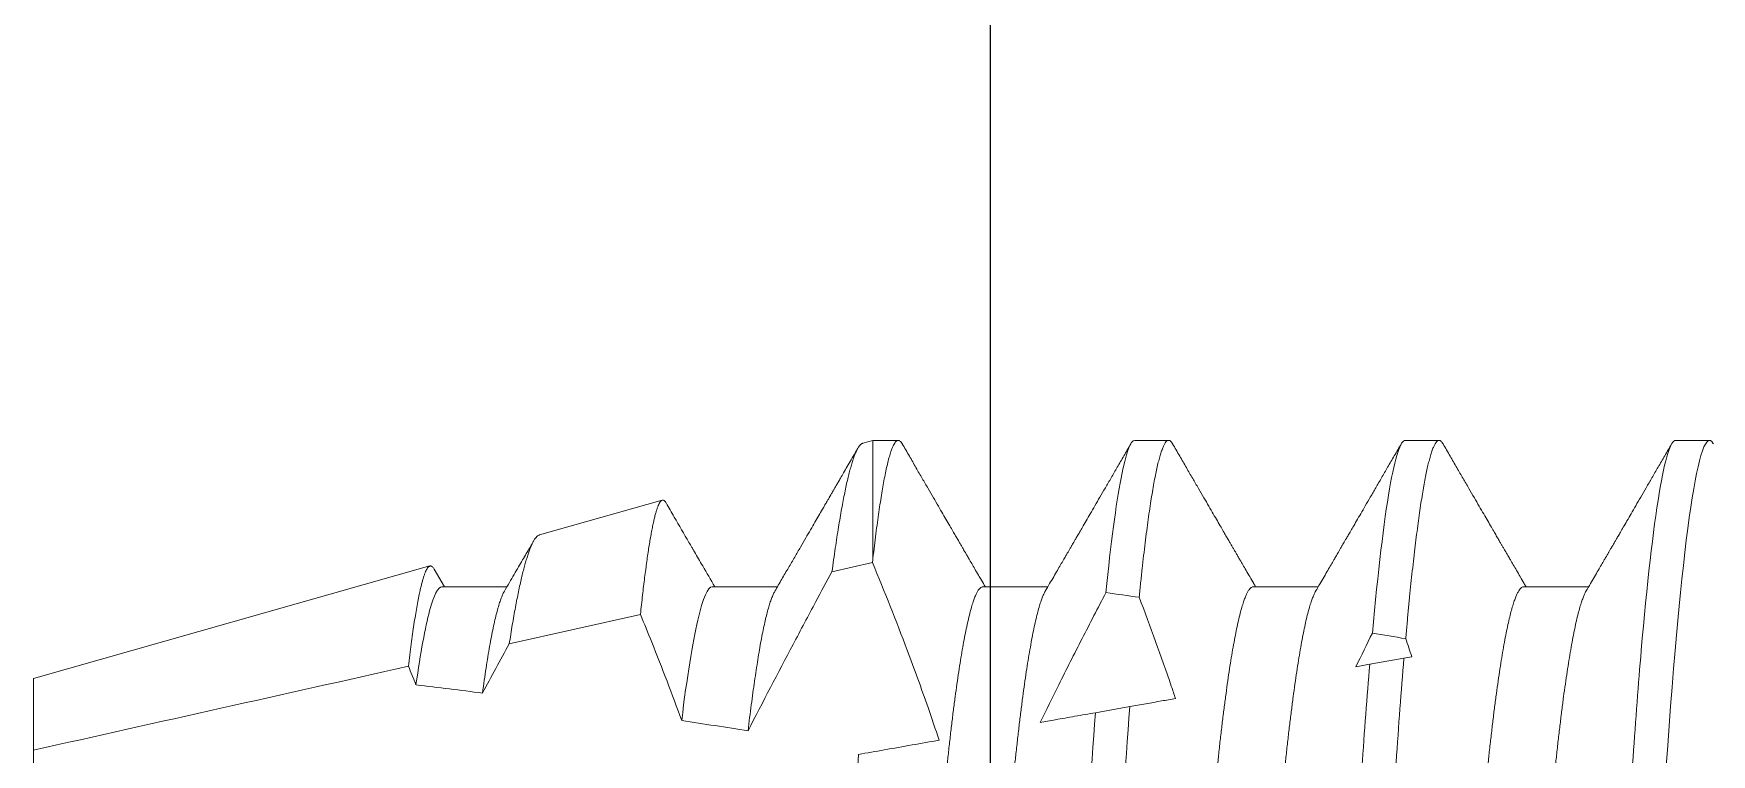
# Model space of a CAD drawing. Extents: x 55.6 to 139.8, y -18.8 to 45.3.
# Drawn here: x 73.3419 to 73.5347, y 31.3261 to 31.409 of the extents above; entities that cross this region are included whole.
import ezdxf

# ---------------------------------------------------------------- set-up
doc = ezdxf.new("R2010")
doc.units = 0
doc.header["$LTSCALE"] = 0.25
doc.header["$MEASUREMENT"] = 0
doc.linetypes.add('SLD-Solid', pattern=[0])
doc.layers.get('0').update_dxf_attribs({"linetype": 'CONTINUOUS'})
doc.layers.add('FRAME', color=1, linetype='CONTINUOUS')
doc.layers.add('MISC', color=7, linetype='CONTINUOUS')

# ---------------------------------------------------------------- blocks, each defined once
blk = doc.blocks.new('05P19-BLOCK-OG')
blk.add_lwpolyline([(-0.1435, 0.98354, 0.009247), (-0.14336, 0.98468, -0.38311), (-0.17418, 0.957), (-0.17418, 0.877), (-0.0865, 0.877), (-0.0865, 0.83788, 0.317837), (-0.08317, 0.83317, -0.707107), (-0.08317, 0.81431, 0.317837), (-0.0865, 0.8096), (-0.0865, 0.73788, 0.317837), (-0.08317, 0.73317, -0.707107), (-0.08317, 0.71431, 0.317837), (-0.0865, 0.7096), (-0.0865, 0.23899, 1)], format="xyb")
blk = doc.blocks.new('A$C70CA78BD')
at = {"color": 7, "linetype": 'SLD-Solid', "lineweight": 15}
for p, q in [((0.18422, 0.23669), (0.18033, 0.23669)), ((0.21529, 0.23669), (0.21141, 0.23669)), ((0.24637, 0.23669), (0.24249, 0.23669)), ((0.27647, 0.23669), (0.27357, 0.23669)), ((0.27764, 0.23636), (0.27647, 0.23669)), ((0.27647, 0.22315), (0.27647, 0.23669)), ((0.3148, 0.22582), (0.30068, 0.22983)), ((0.28118, 0.2216), (0.27652, 0.22264)), ((0.3269, 0.22189), (0.32572, 0.21987)), ((0.37294, 0.20934), (0.32739, 0.22226)), ((0.2017, 0.21987), (0.19421, 0.21987)), ((0.23278, 0.21987), (0.22529, 0.21987)), ((0.26385, 0.21987), (0.25637, 0.21987)), ((0.29493, 0.21987), (0.28745, 0.21987)), ((0.32601, 0.21987), (0.31853, 0.21987)), ((0.31827, 0.21332), (0.30319, 0.21669)), ((0.21544, 0.21166), (0.21938, 0.21096)), ((0.37294, 0.20109), (0.37294, 0.20934)), ((0.24696, 0.2061), (0.2509, 0.2054)), ((0.37294, 0.18389), (0.37294, 0.20109))]:
    blk.add_line(p, q, dxfattribs=at)
at = {"color": 7, "linetype": 'SLD-Solid', "lineweight": 15, "flags": 128}
blk.add_lwpolyline([(0.17987, 0.23628), (0.17993, 0.23637), (0.18006, 0.23655), (0.1802, 0.23666), (0.18033, 0.23669), (0.18048, 0.23664), (0.18064, 0.2365), (0.1808, 0.23627), (0.18097, 0.23593), (0.18113, 0.2355), (0.18131, 0.23496), (0.18148, 0.23432), (0.18164, 0.23365), (0.18181, 0.23289), (0.18197, 0.23204), (0.18214, 0.23111), (0.18231, 0.23009), (0.18248, 0.229), (0.18265, 0.22782), (0.18282, 0.22656), (0.18299, 0.22522), (0.18316, 0.2238), (0.18333, 0.22231), (0.1835, 0.22076), (0.18366, 0.21922), (0.18382, 0.21763), (0.18397, 0.21599), (0.18413, 0.21429), (0.18428, 0.21254), (0.18446, 0.21046), (0.18463, 0.20833), (0.1848, 0.20614), (0.18497, 0.2039), (0.18513, 0.20162), (0.18529, 0.19931), (0.18544, 0.19696), (0.18558, 0.19478), (0.18572, 0.19255), (0.18587, 0.19026), (0.18602, 0.18793), (0.18617, 0.18554), (0.18632, 0.18311), (0.18648, 0.18064), (0.18664, 0.17813), (0.1868, 0.17558), (0.18697, 0.173), (0.18713, 0.17039), (0.1873, 0.16776), (0.18746, 0.16526), (0.18762, 0.16274), (0.18778, 0.16021), (0.18794, 0.15768), (0.1881, 0.15514), (0.18829, 0.15221), (0.18847, 0.14928), (0.18866, 0.14636), (0.18884, 0.14346), (0.18903, 0.14058), (0.18921, 0.13772), (0.18939, 0.13491), (0.18955, 0.13236), (0.18971, 0.12984), (0.18986, 0.12736), (0.19002, 0.12493), (0.19017, 0.12254), (0.19032, 0.1202), (0.19046, 0.11791), (0.19061, 0.11568), (0.19075, 0.11349), (0.19089, 0.11134), (0.19103, 0.10921), (0.19118, 0.10711), (0.19132, 0.10516), (0.19147, 0.10325), (0.19162, 0.10137), (0.19176, 0.09954), (0.19192, 0.09774), (0.19209, 0.09572), (0.19227, 0.09377), (0.19246, 0.09189), (0.19264, 0.09009), (0.19283, 0.08837), (0.19301, 0.08673), (0.1932, 0.08517), (0.19337, 0.08383), (0.19354, 0.08256), (0.19371, 0.08138), (0.19388, 0.08027), (0.19405, 0.07925), (0.19422, 0.07831), (0.19438, 0.07746), (0.19455, 0.07669), (0.19471, 0.07601), (0.19487, 0.07542), (0.19503, 0.07491), (0.19518, 0.07448), (0.19532, 0.07416), (0.19547, 0.07391), (0.1956, 0.07373), (0.19574, 0.07363), (0.19587, 0.07359), (0.19587, 0.07359)], dxfattribs=at)
at = {"color": 7, "linetype": 'SLD-Solid', "lineweight": 15}
for major_axis, start_param, end_param in [((0.46249, 0), 2.238181, 2.24877), ((0.46249, 0), 2.325633, 2.337056), ((0.36709, 0), 2.169774, 2.195191), ((0.36709, 0), 2.274434, 2.302018)]:
    blk.add_ellipse((0.53595, 0.15514), major_axis=major_axis, ratio=0.176327, start_param=start_param, end_param=end_param, dxfattribs=at)
for points, knots in [([(0.18422, 0.23669), (0.18478, 0.23669), (0.18543, 0.23471), (0.1868, 0.22644), (0.18751, 0.22017), (0.1885, 0.20873), (0.18881, 0.20459), (0.1894, 0.19597), (0.18968, 0.19149), (0.1906, 0.17696), (0.19129, 0.16607), (0.19268, 0.14422), (0.19337, 0.13332), (0.19429, 0.11879), (0.19457, 0.11431), (0.19516, 0.10569), (0.19547, 0.10155), (0.19646, 0.09012), (0.19717, 0.08384), (0.19854, 0.07558), (0.19919, 0.07359), (0.19975, 0.07359)], [0, 0, 0, 0, 0.125, 0.125, 0.25, 0.25, 0.3125, 0.3125, 0.375, 0.375, 0.5, 0.5, 0.625, 0.625, 0.6875, 0.6875, 0.75, 0.75, 0.875, 0.875, 1, 1, 1, 1]), ([(0.19452, 0.21935), (0.19435, 0.21964), (0.19402, 0.2202), (0.19355, 0.221), (0.19313, 0.22173), (0.19276, 0.22237), (0.19245, 0.2229), (0.19219, 0.22334), (0.19199, 0.2237), (0.19181, 0.224), (0.19166, 0.22426), (0.19154, 0.22447), (0.19145, 0.22462), (0.19135, 0.22479), (0.19122, 0.22501), (0.19104, 0.22532), (0.19081, 0.22571), (0.19054, 0.22618), (0.1902, 0.22677), (0.18979, 0.22747), (0.18932, 0.22829), (0.18879, 0.2292), (0.18821, 0.23019), (0.18759, 0.23126), (0.18693, 0.23241), (0.18622, 0.23363), (0.18546, 0.23493), (0.18494, 0.23582), (0.18468, 0.23628)], [0, 0, 0, 0, 0.052065, 0.099413, 0.142043, 0.179952, 0.21314, 0.237188, 0.257957, 0.275443, 0.29181, 0.303636, 0.311347, 0.319105, 0.333528, 0.350681, 0.37466, 0.402508, 0.434226, 0.477939, 0.526613, 0.580239, 0.63882, 0.702358, 0.769588, 0.841603, 0.918406, 1, 1, 1, 1]), ([(0.21095, 0.23628), (0.21068, 0.23582), (0.21015, 0.23491), (0.20938, 0.23358), (0.20866, 0.23234), (0.20799, 0.23119), (0.20737, 0.23013), (0.20681, 0.22915), (0.20629, 0.22826), (0.20582, 0.22745), (0.20541, 0.22675), (0.20506, 0.22614), (0.20477, 0.22564), (0.20452, 0.22521), (0.20432, 0.22486), (0.20417, 0.22461), (0.20406, 0.22442), (0.20395, 0.22423), (0.20381, 0.22399), (0.20364, 0.2237), (0.20343, 0.22334), (0.20318, 0.2229), (0.20286, 0.22237), (0.20249, 0.22173), (0.20207, 0.221), (0.20171, 0.22038), (0.20148, 0.21999), (0.20141, 0.21987)], [0, 0, 0, 0, 0.085677, 0.16623, 0.241662, 0.311974, 0.37717, 0.436223, 0.490345, 0.539537, 0.583792, 0.619297, 0.650051, 0.676053, 0.697305, 0.713818, 0.721702, 0.732974, 0.747631, 0.765675, 0.787105, 0.811919, 0.846164, 0.885281, 0.929268, 0.978124, 1, 1, 1, 1]), ([(0.21095, 0.23628), (0.21097, 0.23631), (0.21103, 0.23643), (0.21114, 0.23656), (0.21128, 0.23667), (0.21141, 0.2367), (0.21156, 0.23666), (0.21171, 0.23653), (0.21186, 0.23631), (0.21202, 0.23599), (0.21219, 0.23558), (0.21235, 0.23508), (0.21252, 0.23449), (0.21268, 0.23384), (0.21284, 0.23313), (0.213, 0.23233), (0.21316, 0.23146), (0.21332, 0.2305), (0.21349, 0.22947), (0.21365, 0.22836), (0.21382, 0.22717), (0.21398, 0.22591), (0.21415, 0.22457), (0.21431, 0.22317), (0.21448, 0.22172), (0.21463, 0.22024), (0.21479, 0.21874), (0.21494, 0.21718), (0.21509, 0.21557), (0.21519, 0.21446), (0.21524, 0.2139)], [0, 0, 0, 0, 0.013702, 0.047836, 0.08173, 0.115373, 0.153149, 0.19124, 0.229628, 0.268295, 0.307222, 0.346389, 0.385776, 0.422056, 0.458485, 0.495047, 0.531722, 0.568494, 0.605343, 0.642252, 0.6792, 0.716169, 0.75314, 0.790094, 0.827012, 0.86177, 0.896463, 0.931076, 0.965593, 1, 1, 1, 1]), ([(0.21529, 0.23669), (0.21583, 0.23669), (0.21645, 0.23488), (0.21775, 0.22734), (0.21843, 0.2216), (0.21907, 0.21454)], [0, 0, 0, 0, 0.5, 0.5, 1, 1, 1, 1]), ([(0.2256, 0.21935), (0.22542, 0.21964), (0.2251, 0.2202), (0.22463, 0.221), (0.22421, 0.22173), (0.22384, 0.22237), (0.22353, 0.2229), (0.22327, 0.22334), (0.22307, 0.2237), (0.22289, 0.224), (0.22274, 0.22426), (0.22262, 0.22447), (0.22253, 0.22462), (0.22243, 0.22479), (0.2223, 0.22501), (0.22212, 0.22532), (0.22189, 0.22571), (0.22162, 0.22618), (0.22128, 0.22677), (0.22087, 0.22747), (0.22039, 0.22829), (0.21987, 0.2292), (0.21929, 0.23019), (0.21867, 0.23126), (0.218, 0.23241), (0.2173, 0.23363), (0.21654, 0.23493), (0.21602, 0.23582), (0.21575, 0.23628)], [0, 0, 0, 0, 0.052065, 0.099413, 0.142042, 0.179952, 0.21314, 0.237189, 0.257957, 0.275443, 0.291809, 0.303637, 0.311347, 0.319105, 0.333528, 0.350681, 0.37466, 0.402508, 0.434227, 0.477939, 0.526613, 0.580239, 0.63882, 0.702358, 0.769588, 0.841603, 0.918406, 1, 1, 1, 1]), ([(0.24203, 0.23628), (0.24175, 0.23582), (0.24123, 0.23491), (0.24046, 0.23358), (0.23974, 0.23234), (0.23907, 0.23119), (0.23845, 0.23013), (0.23788, 0.22915), (0.23737, 0.22826), (0.2369, 0.22745), (0.23649, 0.22675), (0.23614, 0.22614), (0.23584, 0.22564), (0.2356, 0.22521), (0.23539, 0.22486), (0.23525, 0.22461), (0.23514, 0.22442), (0.23503, 0.22423), (0.23489, 0.22399), (0.23472, 0.2237), (0.23451, 0.22334), (0.23426, 0.2229), (0.23394, 0.22237), (0.23357, 0.22173), (0.23315, 0.221), (0.23278, 0.22038), (0.23256, 0.21999), (0.23249, 0.21987)], [0, 0, 0, 0, 0.085677, 0.16623, 0.241661, 0.311974, 0.377169, 0.436223, 0.490345, 0.539537, 0.583792, 0.619297, 0.650051, 0.676053, 0.697305, 0.713818, 0.721702, 0.732974, 0.747632, 0.765676, 0.787105, 0.81192, 0.846164, 0.885281, 0.929268, 0.978124, 1, 1, 1, 1]), ([(0.24203, 0.23628), (0.24204, 0.23631), (0.24211, 0.23643), (0.24222, 0.23656), (0.24236, 0.23667), (0.24249, 0.2367), (0.24264, 0.23666), (0.2428, 0.23652), (0.24296, 0.23628), (0.24312, 0.23594), (0.24329, 0.23551), (0.24346, 0.23498), (0.24363, 0.23436), (0.2438, 0.23367), (0.24396, 0.23289), (0.24414, 0.23201), (0.24431, 0.23105), (0.24448, 0.22999), (0.24466, 0.22885), (0.24483, 0.22762), (0.24501, 0.22631), (0.24518, 0.22492), (0.24536, 0.22346), (0.24553, 0.22193), (0.2457, 0.22034), (0.24582, 0.21922), (0.24587, 0.21866)], [0, 0, 0, 0, 0.0152577, 0.0532649, 0.0910061, 0.1284678, 0.1719362, 0.2157777, 0.259971, 0.3044938, 0.3493228, 0.3944334, 0.4372014, 0.4801749, 0.523331, 0.5666462, 0.6100966, 0.6536576, 0.6973044, 0.7410119, 0.7847546, 0.8285071, 0.8714632, 0.9143801, 0.9572336, 1, 1, 1, 1]), ([(0.24637, 0.23669), (0.24685, 0.23669), (0.24739, 0.23529), (0.24853, 0.22938), (0.24913, 0.22488), (0.2497, 0.21919)], [0, 0, 0, 0, 0.5, 0.5, 1, 1, 1, 1]), ([(0.25667, 0.21935), (0.2565, 0.21964), (0.25618, 0.2202), (0.25571, 0.221), (0.25529, 0.22173), (0.25492, 0.22237), (0.2546, 0.2229), (0.25435, 0.22334), (0.25414, 0.2237), (0.25396, 0.224), (0.25381, 0.22426), (0.2537, 0.22447), (0.25361, 0.22462), (0.25351, 0.22479), (0.25338, 0.22501), (0.2532, 0.22532), (0.25297, 0.22571), (0.2527, 0.22618), (0.25236, 0.22677), (0.25195, 0.22747), (0.25147, 0.22829), (0.25094, 0.2292), (0.25037, 0.23019), (0.24975, 0.23126), (0.24908, 0.23241), (0.24837, 0.23363), (0.24762, 0.23493), (0.2471, 0.23582), (0.24683, 0.23628)], [0, 0, 0, 0, 0.052064, 0.099413, 0.142042, 0.179952, 0.21314, 0.237188, 0.257957, 0.275443, 0.291809, 0.303636, 0.311347, 0.319105, 0.333528, 0.350681, 0.37466, 0.402508, 0.434226, 0.477939, 0.526613, 0.580239, 0.63882, 0.702358, 0.769587, 0.841603, 0.918406, 1, 1, 1, 1]), ([(0.2731, 0.23628), (0.27283, 0.23582), (0.2723, 0.23491), (0.27154, 0.23358), (0.27082, 0.23234), (0.27015, 0.23119), (0.26953, 0.23013), (0.26896, 0.22915), (0.26845, 0.22826), (0.26798, 0.22745), (0.26757, 0.22675), (0.26722, 0.22614), (0.26692, 0.22564), (0.26667, 0.22521), (0.26647, 0.22486), (0.26633, 0.22461), (0.26621, 0.22442), (0.26611, 0.22423), (0.26597, 0.22399), (0.26579, 0.2237), (0.26559, 0.22334), (0.26533, 0.2229), (0.26502, 0.22237), (0.26465, 0.22173), (0.26423, 0.221), (0.26386, 0.22038), (0.26364, 0.21999), (0.26357, 0.21987)], [0, 0, 0, 0, 0.085677, 0.166231, 0.241662, 0.311974, 0.37717, 0.436223, 0.490345, 0.539537, 0.583792, 0.619297, 0.650051, 0.676054, 0.697305, 0.713818, 0.721702, 0.732974, 0.747632, 0.765675, 0.787105, 0.811919, 0.846164, 0.885281, 0.929268, 0.978124, 1, 1, 1, 1]), ([(0.2731, 0.23628), (0.27312, 0.23631), (0.27319, 0.23643), (0.2733, 0.23656), (0.27343, 0.23667), (0.27357, 0.2367), (0.2737, 0.23667), (0.27383, 0.23656), (0.27397, 0.23638), (0.27411, 0.23613), (0.27426, 0.23581), (0.27441, 0.23538), (0.27458, 0.23484), (0.27476, 0.23417), (0.27494, 0.23339), (0.27511, 0.23253), (0.27529, 0.23161), (0.27545, 0.23065), (0.27562, 0.2296), (0.27579, 0.22847), (0.27596, 0.22726), (0.27613, 0.22596), (0.2763, 0.2246), (0.27641, 0.22363), (0.27647, 0.22315)], [0, 0, 0, 0, 0.0173382, 0.060528, 0.1034155, 0.1459854, 0.1886594, 0.2316526, 0.2749495, 0.3185341, 0.3623896, 0.4064984, 0.4587835, 0.5113643, 0.5642086, 0.6172835, 0.6648395, 0.7125275, 0.7603223, 0.8081986, 0.8561304, 0.904092, 0.9520571, 1, 1, 1, 1]), ([(0.27764, 0.23635), (0.27767, 0.23634), (0.27775, 0.23632), (0.27789, 0.23621), (0.27805, 0.23603), (0.27821, 0.23577), (0.27837, 0.23546), (0.27854, 0.23508), (0.2787, 0.23464), (0.27886, 0.23414), (0.27903, 0.23358), (0.2792, 0.23296), (0.27937, 0.23227), (0.27954, 0.23151), (0.27971, 0.23068), (0.27989, 0.22979), (0.28007, 0.22883), (0.28025, 0.22781), (0.28043, 0.22672), (0.28061, 0.22555), (0.2808, 0.2243), (0.28099, 0.22299), (0.28111, 0.22206), (0.28118, 0.2216)], [0, 0, 0, 0, 0.028841, 0.077278, 0.12608, 0.174893, 0.223695, 0.270627, 0.317568, 0.3645, 0.411767, 0.459043, 0.50631, 0.554634, 0.602968, 0.651292, 0.699981, 0.74868, 0.797369, 0.847912, 0.8985, 0.949227, 1, 1, 1, 1]), ([(0.28775, 0.21935), (0.28748, 0.21981), (0.28696, 0.22072), (0.28619, 0.22203), (0.28548, 0.22325), (0.28482, 0.22439), (0.28421, 0.22544), (0.28365, 0.22639), (0.28315, 0.22726), (0.2827, 0.22804), (0.28231, 0.2287), (0.282, 0.22925), (0.28175, 0.22966), (0.28159, 0.22995), (0.28148, 0.23013), (0.28142, 0.23024), (0.28137, 0.23032), (0.28132, 0.2304), (0.28126, 0.23052), (0.28116, 0.23068), (0.28103, 0.23091), (0.28087, 0.23119), (0.28067, 0.23152), (0.28044, 0.23192), (0.28016, 0.23241), (0.27982, 0.233), (0.27941, 0.2337), (0.27895, 0.23449), (0.27854, 0.23519), (0.27829, 0.23564), (0.2782, 0.23579)], [0, 0, 0, 0, 0.0850078, 0.1647703, 0.2392819, 0.30854, 0.3725392, 0.4302757, 0.4829346, 0.5305157, 0.5730083, 0.6039343, 0.6293051, 0.6491207, 0.6565358, 0.6627159, 0.6676609, 0.6716543, 0.678409, 0.688412, 0.7019228, 0.7189417, 0.7394691, 0.7635058, 0.7910522, 0.8287401, 0.871484, 0.9192838, 0.9721411, 1, 1, 1, 1]), ([(0.30025, 0.2295), (0.29993, 0.22896), (0.29905, 0.22745), (0.29806, 0.22574), (0.29735, 0.22451), (0.29717, 0.22422), (0.29708, 0.22405), (0.2967, 0.22341), (0.29589, 0.222), (0.29511, 0.22067), (0.29465, 0.21987)], [0, 0, 0, 0, 0.168133, 0.47088, 0.531752, 0.550783, 0.563109, 0.58389, 0.751518, 1, 1, 1, 1]), ([(0.30319, 0.21669), (0.30315, 0.21706), (0.30307, 0.21782), (0.30295, 0.2189), (0.30283, 0.21994), (0.30271, 0.22093), (0.30258, 0.22188), (0.30246, 0.22278), (0.30234, 0.22363), (0.30222, 0.22443), (0.3021, 0.22517), (0.30197, 0.22587), (0.30185, 0.22652), (0.30173, 0.22712), (0.30161, 0.22766), (0.30149, 0.22814), (0.30137, 0.22856), (0.30125, 0.22892), (0.30114, 0.22922), (0.30102, 0.22946), (0.30091, 0.22964), (0.30081, 0.22976), (0.3007, 0.22983), (0.30059, 0.22984), (0.30048, 0.2298), (0.30037, 0.22969), (0.30029, 0.22959), (0.30025, 0.22951), (0.30025, 0.2295)], [0, 0, 0, 0, 0.038957, 0.077914, 0.116988, 0.156061, 0.195524, 0.234994, 0.274457, 0.314194, 0.353938, 0.393675, 0.434277, 0.474887, 0.515488, 0.556389, 0.597298, 0.638198, 0.677654, 0.717116, 0.756572, 0.796301, 0.836038, 0.875768, 0.916346, 0.956932, 0.997511, 1, 1, 1, 1]), ([(0.3148, 0.22582), (0.31482, 0.22581), (0.3149, 0.2258), (0.31502, 0.22571), (0.31518, 0.22555), (0.31535, 0.22534), (0.31551, 0.22506), (0.31568, 0.22472), (0.31585, 0.22432), (0.31602, 0.22387), (0.31618, 0.22337), (0.31635, 0.22283), (0.31652, 0.22224), (0.31669, 0.22159), (0.31686, 0.22089), (0.31703, 0.22013), (0.3172, 0.21931), (0.31738, 0.21844), (0.31756, 0.21751), (0.31774, 0.21653), (0.31792, 0.21549), (0.31809, 0.21443), (0.31821, 0.21368), (0.31827, 0.21332)], [0, 0, 0, 0, 0.021831, 0.070568, 0.1204, 0.170243, 0.220074, 0.270293, 0.320523, 0.370742, 0.418374, 0.466016, 0.513648, 0.561617, 0.609596, 0.657565, 0.706597, 0.755638, 0.80467, 0.854069, 0.903478, 0.952877, 1, 1, 1, 1]), ([(0.31883, 0.21935), (0.31864, 0.21968), (0.31826, 0.22032), (0.31772, 0.22125), (0.31722, 0.22212), (0.31675, 0.22293), (0.31632, 0.22366), (0.31593, 0.22433), (0.31564, 0.22482), (0.31549, 0.22509), (0.31545, 0.22516)], [0, 0, 0, 0, 0.171258, 0.331578, 0.480956, 0.619384, 0.746858, 0.861391, 0.965349, 1, 1, 1, 1]), ([(0.27652, 0.22264), (0.27514, 0.21931), (0.2738, 0.21596), (0.27253, 0.21258), (0.27171, 0.2104), (0.27091, 0.20821), (0.27014, 0.20601), (0.26971, 0.20476), (0.26928, 0.2035), (0.26887, 0.20224)], [0.0000004884, 0.0000004884, 0.0000004884, 0.0000004884, 0.0002773582, 0.0002773582, 0.0002773582, 0.0004561045, 0.0004561045, 0.0004561045, 0.0005581184, 0.0005581184, 0.0005581184, 0.0005581184]), ([(0.32986, 0.21073), (0.32981, 0.21117), (0.3297, 0.21205), (0.32954, 0.21329), (0.32938, 0.21445), (0.32922, 0.21555), (0.32906, 0.21657), (0.3289, 0.21752), (0.32874, 0.21839), (0.32859, 0.2191), (0.32846, 0.21969), (0.32834, 0.22018), (0.32822, 0.22061), (0.32811, 0.221), (0.32799, 0.22133), (0.32788, 0.22162), (0.32776, 0.22186), (0.32765, 0.22204), (0.32754, 0.22217), (0.32743, 0.22225), (0.32732, 0.22227), (0.32721, 0.22224), (0.3271, 0.22216), (0.32699, 0.22205), (0.32693, 0.22194), (0.3269, 0.22189)], [0, 0, 0, 0, 0.050889, 0.101778, 0.15293, 0.204082, 0.256054, 0.308025, 0.360277, 0.412529, 0.451783, 0.491045, 0.530299, 0.569826, 0.60936, 0.648887, 0.689275, 0.72967, 0.770057, 0.810741, 0.851433, 0.892117, 0.931442, 0.970775, 1, 1, 1, 1]), ([(0.17062, 0.21987), (0.17067, 0.21986), (0.17077, 0.21985), (0.17093, 0.21973), (0.17109, 0.21954), (0.17125, 0.21928), (0.17142, 0.21893), (0.17159, 0.21851), (0.17177, 0.21798), (0.17196, 0.21735), (0.17216, 0.2166), (0.17236, 0.21576), (0.17256, 0.21481), (0.17277, 0.21378), (0.17297, 0.21264), (0.17317, 0.21142), (0.17338, 0.21011), (0.17358, 0.20871), (0.17379, 0.20724), (0.17399, 0.20571), (0.17418, 0.20411), (0.17438, 0.20244), (0.17457, 0.20076), (0.17475, 0.19906), (0.17492, 0.19737), (0.17509, 0.19563), (0.17526, 0.19385), (0.17542, 0.19205), (0.17558, 0.19021), (0.17574, 0.18828), (0.1759, 0.18625), (0.17607, 0.18411), (0.17625, 0.18191), (0.17643, 0.17965), (0.17661, 0.17734), (0.1768, 0.17498), (0.17699, 0.17258), (0.17719, 0.17014), (0.17739, 0.16766), (0.17759, 0.16517), (0.17779, 0.16267), (0.17799, 0.16017), (0.17819, 0.15766), (0.17838, 0.1552), (0.17857, 0.15281), (0.17876, 0.15049), (0.17895, 0.14817), (0.17913, 0.14587), (0.17931, 0.14358), (0.17949, 0.14132), (0.17968, 0.13901), (0.17987, 0.13665), (0.18006, 0.13427), (0.18025, 0.13193), (0.18043, 0.12964), (0.18061, 0.12741), (0.18078, 0.12523), (0.18095, 0.12311), (0.18112, 0.12104), (0.18129, 0.11901), (0.18147, 0.11702), (0.18165, 0.11508), (0.18183, 0.11319), (0.18202, 0.11135), (0.1822, 0.10961), (0.18238, 0.10797), (0.18256, 0.10642), (0.18275, 0.10493), (0.18293, 0.1035), (0.18311, 0.10213), (0.1833, 0.10083), (0.18349, 0.09955), (0.18369, 0.09832), (0.1839, 0.09714), (0.1841, 0.09604), (0.1843, 0.09505), (0.1845, 0.09415), (0.1847, 0.09334), (0.1849, 0.09264), (0.18509, 0.09203), (0.18528, 0.09152), (0.18544, 0.09116), (0.18554, 0.091), (0.18557, 0.09095)], [0, 0, 0, 0, 0.01119, 0.022477, 0.033854, 0.045316, 0.056858, 0.068472, 0.080152, 0.093068, 0.106047, 0.119078, 0.132153, 0.14526, 0.15839, 0.171532, 0.184675, 0.19781, 0.210926, 0.223779, 0.236594, 0.249361, 0.262072, 0.273779, 0.285423, 0.296997, 0.308495, 0.319911, 0.331238, 0.342471, 0.354757, 0.367142, 0.379638, 0.392238, 0.404934, 0.417718, 0.43058, 0.443512, 0.456504, 0.469547, 0.482396, 0.495274, 0.508173, 0.521081, 0.533029, 0.54497, 0.556895, 0.568796, 0.580667, 0.592499, 0.604285, 0.617188, 0.630017, 0.642763, 0.655419, 0.667975, 0.680423, 0.692757, 0.705056, 0.717467, 0.729989, 0.742386, 0.754874, 0.767445, 0.78009, 0.791853, 0.803666, 0.81552, 0.827409, 0.839325, 0.85126, 0.863205, 0.87635, 0.889487, 0.902609, 0.915703, 0.92876, 0.94177, 0.954722, 0.967608, 0.980419, 0.993145, 1, 1, 1, 1]), ([(0.2017, 0.21987), (0.20175, 0.21986), (0.20185, 0.21985), (0.20201, 0.21973), (0.20217, 0.21954), (0.20233, 0.21928), (0.2025, 0.21893), (0.20267, 0.21851), (0.20285, 0.21798), (0.20304, 0.21735), (0.20324, 0.2166), (0.20344, 0.21576), (0.20364, 0.21481), (0.20384, 0.21378), (0.20405, 0.21264), (0.20425, 0.21142), (0.20446, 0.21011), (0.20466, 0.20871), (0.20487, 0.20724), (0.20507, 0.20571), (0.20526, 0.20411), (0.20546, 0.20244), (0.20565, 0.20076), (0.20583, 0.19906), (0.206, 0.19737), (0.20617, 0.19563), (0.20633, 0.19385), (0.2065, 0.19205), (0.20666, 0.19021), (0.20682, 0.18828), (0.20698, 0.18625), (0.20715, 0.18411), (0.20732, 0.18191), (0.20751, 0.17965), (0.20769, 0.17734), (0.20788, 0.17498), (0.20807, 0.17258), (0.20827, 0.17014), (0.20846, 0.16766), (0.20866, 0.16517), (0.20886, 0.16267), (0.20906, 0.16017), (0.20927, 0.15766), (0.20946, 0.1552), (0.20965, 0.15281), (0.20984, 0.15049), (0.21002, 0.14817), (0.21021, 0.14587), (0.21039, 0.14358), (0.21057, 0.14132), (0.21076, 0.13901), (0.21095, 0.13665), (0.21114, 0.13427), (0.21132, 0.13193), (0.21151, 0.12964), (0.21169, 0.12741), (0.21186, 0.12523), (0.21203, 0.12311), (0.2122, 0.12104), (0.21237, 0.11901), (0.21255, 0.11702), (0.21272, 0.11508), (0.21291, 0.11319), (0.21309, 0.11135), (0.21328, 0.10961), (0.21346, 0.10797), (0.21364, 0.10642), (0.21382, 0.10493), (0.21401, 0.1035), (0.21419, 0.10213), (0.21438, 0.10083), (0.21457, 0.09955), (0.21477, 0.09832), (0.21497, 0.09714), (0.21518, 0.09604), (0.21538, 0.09505), (0.21558, 0.09415), (0.21578, 0.09334), (0.21598, 0.09264), (0.21617, 0.09203), (0.21636, 0.09152), (0.21652, 0.09116), (0.21661, 0.091), (0.21665, 0.09095)], [0, 0, 0, 0, 0.01119, 0.022477, 0.033854, 0.045316, 0.056858, 0.068472, 0.080152, 0.093068, 0.106047, 0.119078, 0.132153, 0.14526, 0.15839, 0.171532, 0.184675, 0.19781, 0.210926, 0.223779, 0.236594, 0.249361, 0.262072, 0.273779, 0.285423, 0.296997, 0.308495, 0.319911, 0.331238, 0.342471, 0.354757, 0.367142, 0.379638, 0.392238, 0.404934, 0.417718, 0.43058, 0.443512, 0.456504, 0.469547, 0.482396, 0.495274, 0.508173, 0.521081, 0.533029, 0.54497, 0.556895, 0.568796, 0.580667, 0.592499, 0.604285, 0.617188, 0.630017, 0.642763, 0.655419, 0.667975, 0.680423, 0.692757, 0.705056, 0.717467, 0.729989, 0.742386, 0.754874, 0.767445, 0.78009, 0.791853, 0.803666, 0.81552, 0.827409, 0.839325, 0.85126, 0.863205, 0.87635, 0.889487, 0.902609, 0.915703, 0.92876, 0.94177, 0.954722, 0.967608, 0.980419, 0.993145, 1, 1, 1, 1]), ([(0.23278, 0.21987), (0.23283, 0.21986), (0.23293, 0.21985), (0.23308, 0.21973), (0.23325, 0.21954), (0.23341, 0.21928), (0.23358, 0.21893), (0.23375, 0.21851), (0.23393, 0.21798), (0.23412, 0.21735), (0.23432, 0.2166), (0.23452, 0.21576), (0.23472, 0.21481), (0.23492, 0.21378), (0.23513, 0.21264), (0.23533, 0.21142), (0.23554, 0.21011), (0.23574, 0.20871), (0.23594, 0.20724), (0.23614, 0.20571), (0.23634, 0.20411), (0.23654, 0.20244), (0.23672, 0.20076), (0.2369, 0.19906), (0.23708, 0.19737), (0.23725, 0.19563), (0.23741, 0.19385), (0.23757, 0.19205), (0.23773, 0.19021), (0.23789, 0.18828), (0.23805, 0.18625), (0.23823, 0.18411), (0.2384, 0.18191), (0.23858, 0.17965), (0.23877, 0.17734), (0.23896, 0.17498), (0.23915, 0.17258), (0.23934, 0.17014), (0.23954, 0.16766), (0.23974, 0.16517), (0.23994, 0.16267), (0.24014, 0.16017), (0.24034, 0.15766), (0.24054, 0.1552), (0.24073, 0.15281), (0.24092, 0.15049), (0.2411, 0.14817), (0.24129, 0.14587), (0.24147, 0.14358), (0.24165, 0.14132), (0.24184, 0.13901), (0.24202, 0.13665), (0.24221, 0.13427), (0.2424, 0.13193), (0.24259, 0.12964), (0.24276, 0.12741), (0.24294, 0.12523), (0.24311, 0.12311), (0.24327, 0.12104), (0.24345, 0.11901), (0.24362, 0.11702), (0.2438, 0.11508), (0.24399, 0.11319), (0.24417, 0.11135), (0.24436, 0.10961), (0.24454, 0.10797), (0.24472, 0.10642), (0.2449, 0.10493), (0.24509, 0.1035), (0.24527, 0.10213), (0.24546, 0.10083), (0.24565, 0.09955), (0.24585, 0.09832), (0.24605, 0.09714), (0.24626, 0.09604), (0.24646, 0.09505), (0.24666, 0.09415), (0.24686, 0.09334), (0.24706, 0.09264), (0.24725, 0.09203), (0.24744, 0.09152), (0.2476, 0.09116), (0.24769, 0.091), (0.24772, 0.09095)], [0, 0, 0, 0, 0.01119, 0.022477, 0.033854, 0.045316, 0.056858, 0.068472, 0.080152, 0.093068, 0.106047, 0.119078, 0.132153, 0.14526, 0.15839, 0.171532, 0.184675, 0.19781, 0.210926, 0.223779, 0.236594, 0.249361, 0.262072, 0.273779, 0.285423, 0.296997, 0.308495, 0.319911, 0.331238, 0.342471, 0.354757, 0.367142, 0.379638, 0.392238, 0.404934, 0.417718, 0.43058, 0.443512, 0.456504, 0.469547, 0.482396, 0.495274, 0.508173, 0.521081, 0.533029, 0.54497, 0.556895, 0.568796, 0.580667, 0.592499, 0.604285, 0.617188, 0.630017, 0.642763, 0.655419, 0.667975, 0.680423, 0.692757, 0.705056, 0.717467, 0.729989, 0.742386, 0.754874, 0.767445, 0.78009, 0.791853, 0.803666, 0.81552, 0.827409, 0.839325, 0.85126, 0.863205, 0.87635, 0.889487, 0.902609, 0.915703, 0.92876, 0.94177, 0.954722, 0.967608, 0.980419, 0.993145, 1, 1, 1, 1]), ([(0.26385, 0.21987), (0.2639, 0.21986), (0.26401, 0.21985), (0.26416, 0.21973), (0.26432, 0.21954), (0.26449, 0.21928), (0.26466, 0.21893), (0.26483, 0.21851), (0.26501, 0.21798), (0.2652, 0.21735), (0.26539, 0.2166), (0.26559, 0.21576), (0.2658, 0.21481), (0.266, 0.21378), (0.2662, 0.21264), (0.26641, 0.21142), (0.26661, 0.21011), (0.26682, 0.20871), (0.26702, 0.20724), (0.26722, 0.20571), (0.26742, 0.20411), (0.26761, 0.20244), (0.2678, 0.20076), (0.26798, 0.19906), (0.26815, 0.19737), (0.26832, 0.19563), (0.26849, 0.19385), (0.26865, 0.19205), (0.26881, 0.19021), (0.26897, 0.18828), (0.26913, 0.18625), (0.2693, 0.18411), (0.26948, 0.18191), (0.26966, 0.17965), (0.26985, 0.17734), (0.27004, 0.17498), (0.27023, 0.17258), (0.27042, 0.17014), (0.27062, 0.16766), (0.27082, 0.16517), (0.27102, 0.16267), (0.27122, 0.16017), (0.27142, 0.15766), (0.27162, 0.1552), (0.27181, 0.15281), (0.272, 0.15049), (0.27218, 0.14817), (0.27237, 0.14587), (0.27255, 0.14358), (0.27273, 0.14132), (0.27291, 0.13901), (0.2731, 0.13665), (0.27329, 0.13427), (0.27348, 0.13193), (0.27366, 0.12964), (0.27384, 0.12741), (0.27402, 0.12523), (0.27419, 0.12311), (0.27435, 0.12104), (0.27453, 0.11901), (0.2747, 0.11702), (0.27488, 0.11508), (0.27506, 0.11319), (0.27525, 0.11135), (0.27543, 0.10961), (0.27562, 0.10797), (0.2758, 0.10642), (0.27598, 0.10493), (0.27616, 0.1035), (0.27635, 0.10213), (0.27653, 0.10083), (0.27673, 0.09955), (0.27693, 0.09832), (0.27713, 0.09714), (0.27733, 0.09604), (0.27754, 0.09505), (0.27774, 0.09415), (0.27794, 0.09334), (0.27813, 0.09264), (0.27833, 0.09203), (0.27852, 0.09152), (0.27868, 0.09116), (0.27877, 0.091), (0.2788, 0.09095)], [0, 0, 0, 0, 0.01119, 0.022477, 0.033854, 0.045316, 0.056858, 0.068472, 0.080152, 0.093068, 0.106047, 0.119078, 0.132153, 0.14526, 0.15839, 0.171532, 0.184675, 0.19781, 0.210926, 0.223779, 0.236594, 0.249361, 0.262072, 0.273779, 0.285423, 0.296997, 0.308495, 0.319911, 0.331238, 0.342471, 0.354757, 0.367142, 0.379638, 0.392238, 0.404934, 0.417718, 0.43058, 0.443512, 0.456504, 0.469547, 0.482396, 0.495274, 0.508173, 0.521081, 0.533029, 0.54497, 0.556895, 0.568796, 0.580667, 0.592499, 0.604285, 0.617188, 0.630017, 0.642763, 0.655419, 0.667975, 0.680423, 0.692757, 0.705056, 0.717467, 0.729989, 0.742386, 0.754874, 0.767445, 0.78009, 0.791853, 0.803666, 0.81552, 0.827409, 0.839325, 0.85126, 0.863205, 0.87635, 0.889487, 0.902609, 0.915703, 0.92876, 0.94177, 0.954722, 0.967608, 0.980419, 0.993145, 1, 1, 1, 1]), ([(0.29082, 0.20332), (0.28912, 0.20664), (0.28739, 0.20995), (0.28565, 0.21324), (0.28477, 0.21489), (0.2839, 0.21654), (0.28302, 0.21818), (0.2824, 0.21932), (0.28179, 0.22046), (0.28118, 0.2216)], [0, 0, 0, 0, 0.0002867259, 0.0002867259, 0.0002867259, 0.0004301075, 0.0004301075, 0.0004301075, 0.0005295193, 0.0005295193, 0.0005295193, 0.0005295193]), ([(0.29493, 0.21987), (0.29543, 0.21987), (0.296, 0.21863), (0.29721, 0.21342), (0.29785, 0.20946), (0.29845, 0.2045)], [0, 0, 0, 0, 0.5, 0.5, 1, 1, 1, 1]), ([(0.32601, 0.21987), (0.32644, 0.21987), (0.32692, 0.21897), (0.32793, 0.2152), (0.32846, 0.21231), (0.32899, 0.2086)], [0, 0, 0, 0, 0.5, 0.5, 1, 1, 1, 1]), ([(0.19452, 0.21934), (0.19453, 0.21932), (0.1946, 0.2192), (0.19473, 0.21893), (0.1949, 0.21851), (0.19508, 0.21798), (0.19527, 0.21735), (0.19547, 0.2166), (0.19567, 0.21576), (0.19587, 0.21481), (0.19607, 0.21378), (0.19628, 0.21264), (0.19648, 0.21142), (0.19669, 0.21011), (0.19689, 0.20871), (0.1971, 0.20724), (0.1973, 0.20571), (0.19749, 0.20411), (0.19769, 0.20244), (0.19788, 0.20076), (0.19806, 0.19906), (0.19823, 0.19737), (0.1984, 0.19563), (0.19856, 0.19385), (0.19873, 0.19205), (0.19889, 0.19021), (0.19905, 0.18828), (0.19921, 0.18625), (0.19938, 0.18411), (0.19955, 0.18191), (0.19974, 0.17965), (0.19992, 0.17734), (0.20011, 0.17498), (0.2003, 0.17258), (0.2005, 0.17014), (0.2007, 0.16766), (0.20089, 0.16517), (0.20109, 0.16267), (0.20129, 0.16017), (0.2015, 0.15766), (0.20169, 0.1552), (0.20188, 0.15281), (0.20207, 0.15049), (0.20226, 0.14817), (0.20244, 0.14587), (0.20262, 0.14358), (0.2028, 0.14132), (0.20299, 0.13901), (0.20318, 0.13665), (0.20337, 0.13427), (0.20355, 0.13193), (0.20374, 0.12964), (0.20392, 0.12741), (0.20409, 0.12523), (0.20426, 0.12311), (0.20443, 0.12104), (0.2046, 0.11901), (0.20478, 0.11702), (0.20496, 0.11508), (0.20514, 0.11319), (0.20532, 0.11135), (0.20551, 0.10961), (0.20569, 0.10797), (0.20587, 0.10642), (0.20605, 0.10493), (0.20624, 0.1035), (0.20642, 0.10213), (0.20661, 0.10083), (0.2068, 0.09955), (0.207, 0.09832), (0.2072, 0.09714), (0.20741, 0.09604), (0.20761, 0.09505), (0.20781, 0.09415), (0.20801, 0.09334), (0.20821, 0.09264), (0.2084, 0.09203), (0.20859, 0.09152), (0.20878, 0.09111), (0.20896, 0.09079), (0.20913, 0.09058), (0.2093, 0.09044), (0.20941, 0.09042), (0.20947, 0.09041)], [0, 0, 0, 0, 0.003155, 0.014696, 0.02631, 0.03799, 0.050906, 0.063885, 0.076917, 0.089991, 0.103098, 0.116228, 0.12937, 0.142513, 0.155648, 0.168764, 0.181617, 0.194432, 0.207199, 0.21991, 0.231617, 0.243261, 0.254835, 0.266333, 0.277749, 0.289076, 0.300309, 0.312595, 0.32498, 0.337476, 0.350076, 0.362772, 0.375556, 0.388418, 0.40135, 0.414342, 0.427385, 0.440234, 0.453112, 0.466011, 0.478919, 0.490867, 0.502808, 0.514733, 0.526635, 0.538505, 0.550337, 0.562123, 0.575026, 0.587855, 0.600601, 0.613257, 0.625813, 0.638261, 0.650595, 0.662894, 0.675305, 0.687827, 0.700224, 0.712712, 0.725283, 0.737928, 0.749691, 0.761504, 0.773358, 0.785247, 0.797163, 0.809098, 0.821044, 0.834188, 0.847325, 0.860447, 0.873541, 0.886598, 0.899608, 0.91256, 0.925447, 0.938257, 0.950983, 0.963391, 0.975701, 0.987906, 1, 1, 1, 1]), ([(0.2256, 0.21934), (0.22561, 0.21932), (0.22568, 0.2192), (0.22581, 0.21893), (0.22598, 0.21851), (0.22616, 0.21798), (0.22635, 0.21735), (0.22655, 0.2166), (0.22675, 0.21576), (0.22695, 0.21481), (0.22715, 0.21378), (0.22736, 0.21264), (0.22756, 0.21142), (0.22777, 0.21011), (0.22797, 0.20871), (0.22817, 0.20724), (0.22837, 0.20571), (0.22857, 0.20411), (0.22877, 0.20244), (0.22895, 0.20076), (0.22913, 0.19906), (0.22931, 0.19737), (0.22948, 0.19563), (0.22964, 0.19385), (0.22981, 0.19205), (0.22996, 0.19021), (0.23012, 0.18828), (0.23029, 0.18625), (0.23046, 0.18411), (0.23063, 0.18191), (0.23081, 0.17965), (0.231, 0.17734), (0.23119, 0.17498), (0.23138, 0.17258), (0.23158, 0.17014), (0.23177, 0.16766), (0.23197, 0.16517), (0.23217, 0.16267), (0.23237, 0.16017), (0.23257, 0.15766), (0.23277, 0.1552), (0.23296, 0.15281), (0.23315, 0.15049), (0.23333, 0.14817), (0.23352, 0.14587), (0.2337, 0.14358), (0.23388, 0.14132), (0.23407, 0.13901), (0.23425, 0.13665), (0.23445, 0.13427), (0.23463, 0.13193), (0.23482, 0.12964), (0.23499, 0.12741), (0.23517, 0.12523), (0.23534, 0.12311), (0.23551, 0.12104), (0.23568, 0.11901), (0.23585, 0.11702), (0.23603, 0.11508), (0.23622, 0.11319), (0.2364, 0.11135), (0.23659, 0.10961), (0.23677, 0.10797), (0.23695, 0.10642), (0.23713, 0.10493), (0.23732, 0.1035), (0.2375, 0.10213), (0.23769, 0.10083), (0.23788, 0.09955), (0.23808, 0.09832), (0.23828, 0.09714), (0.23849, 0.09604), (0.23869, 0.09505), (0.23889, 0.09415), (0.23909, 0.09334), (0.23929, 0.09264), (0.23948, 0.09203), (0.23967, 0.09152), (0.23985, 0.09111), (0.24003, 0.09079), (0.24021, 0.09058), (0.24038, 0.09044), (0.24049, 0.09042), (0.24054, 0.09041)], [0, 0, 0, 0, 0.0031545, 0.0146958, 0.0263098, 0.03799, 0.0509063, 0.0638851, 0.0769166, 0.089991, 0.1030982, 0.1162279, 0.1293697, 0.1425133, 0.1556481, 0.1687638, 0.1816168, 0.1944318, 0.2071993, 0.2199101, 0.2316173, 0.2432613, 0.2548354, 0.2663332, 0.2777487, 0.2890758, 0.3003091, 0.3125951, 0.3249799, 0.3374761, 0.3500763, 0.3627723, 0.3755558, 0.3884181, 0.40135, 0.4143421, 0.4273847, 0.4402338, 0.4531125, 0.4660108, 0.478919, 0.4908675, 0.5028081, 0.514733, 0.5266346, 0.5385051, 0.550337, 0.562123, 0.5750258, 0.5878549, 0.6006014, 0.6132568, 0.6258126, 0.6382613, 0.6505954, 0.6628936, 0.6753054, 0.6878268, 0.700224, 0.7127121, 0.7252829, 0.737928, 0.7496914, 0.761504, 0.7733585, 0.7852473, 0.7971629, 0.8090976, 0.8210435, 0.8341876, 0.8473254, 0.8604466, 0.8735408, 0.8865977, 0.8996075, 0.9125603, 0.9254465, 0.9382569, 0.9509827, 0.9633906, 0.9757009, 0.9879063, 1, 1, 1, 1]), ([(0.24587, 0.21866), (0.24458, 0.21528), (0.24335, 0.21188), (0.24218, 0.20846), (0.24202, 0.20798), (0.24186, 0.20751), (0.2417, 0.20703)], [0, 0, 0, 0, 0.0002773707, 0.0002773707, 0.0002773707, 0.0003161315, 0.0003161315, 0.0003161315, 0.0003161315]), ([(0.25726, 0.20428), (0.25656, 0.20572), (0.25584, 0.20716), (0.25512, 0.2086), (0.25424, 0.21037), (0.25334, 0.21214), (0.25243, 0.21391), (0.25153, 0.21567), (0.25062, 0.21743), (0.2497, 0.21919)], [0.0001815602, 0.0001815602, 0.0001815602, 0.0001815602, 0.0003048674, 0.0003048674, 0.0003048674, 0.0004573608, 0.0004573608, 0.0004573608, 0.0006098641, 0.0006098641, 0.0006098641, 0.0006098641]), ([(0.25667, 0.21934), (0.25669, 0.21932), (0.25676, 0.2192), (0.25689, 0.21893), (0.25706, 0.21851), (0.25724, 0.21798), (0.25743, 0.21735), (0.25762, 0.2166), (0.25782, 0.21576), (0.25803, 0.21481), (0.25823, 0.21378), (0.25843, 0.21264), (0.25864, 0.21142), (0.25884, 0.21011), (0.25905, 0.20871), (0.25925, 0.20724), (0.25945, 0.20571), (0.25965, 0.20411), (0.25984, 0.20244), (0.26003, 0.20076), (0.26021, 0.19906), (0.26039, 0.19737), (0.26055, 0.19563), (0.26072, 0.19385), (0.26088, 0.19205), (0.26104, 0.19021), (0.2612, 0.18828), (0.26136, 0.18625), (0.26154, 0.18411), (0.26171, 0.18191), (0.26189, 0.17965), (0.26208, 0.17734), (0.26227, 0.17498), (0.26246, 0.17258), (0.26265, 0.17014), (0.26285, 0.16766), (0.26305, 0.16517), (0.26325, 0.16267), (0.26345, 0.16017), (0.26365, 0.15766), (0.26385, 0.1552), (0.26404, 0.15281), (0.26423, 0.15049), (0.26441, 0.14817), (0.2646, 0.14587), (0.26478, 0.14358), (0.26496, 0.14132), (0.26514, 0.13901), (0.26533, 0.13665), (0.26552, 0.13427), (0.26571, 0.13193), (0.26589, 0.12964), (0.26607, 0.12741), (0.26625, 0.12523), (0.26642, 0.12311), (0.26658, 0.12104), (0.26676, 0.11901), (0.26693, 0.11702), (0.26711, 0.11508), (0.26729, 0.11319), (0.26748, 0.11135), (0.26766, 0.10961), (0.26785, 0.10797), (0.26803, 0.10642), (0.26821, 0.10493), (0.26839, 0.1035), (0.26858, 0.10213), (0.26876, 0.10083), (0.26896, 0.09955), (0.26916, 0.09832), (0.26936, 0.09714), (0.26956, 0.09604), (0.26977, 0.09505), (0.26997, 0.09415), (0.27017, 0.09334), (0.27036, 0.09264), (0.27056, 0.09203), (0.27075, 0.09152), (0.27093, 0.09111), (0.27111, 0.09079), (0.27129, 0.09058), (0.27146, 0.09044), (0.27157, 0.09042), (0.27162, 0.09041)], [0, 0, 0, 0, 0.0031545, 0.0146958, 0.0263098, 0.03799, 0.0509063, 0.0638851, 0.0769166, 0.089991, 0.1030982, 0.1162279, 0.1293697, 0.1425133, 0.1556481, 0.1687638, 0.1816168, 0.1944318, 0.2071993, 0.2199101, 0.2316173, 0.2432613, 0.2548354, 0.2663332, 0.2777487, 0.2890758, 0.3003091, 0.3125951, 0.3249799, 0.3374761, 0.3500763, 0.3627723, 0.3755558, 0.3884181, 0.40135, 0.4143421, 0.4273847, 0.4402338, 0.4531125, 0.4660108, 0.478919, 0.4908675, 0.5028081, 0.514733, 0.5266346, 0.5385051, 0.550337, 0.562123, 0.5750258, 0.5878549, 0.6006014, 0.6132568, 0.6258126, 0.6382613, 0.6505954, 0.6628936, 0.6753054, 0.6878268, 0.700224, 0.7127121, 0.7252829, 0.737928, 0.7496914, 0.761504, 0.7733585, 0.7852473, 0.7971629, 0.8090976, 0.8210435, 0.8341876, 0.8473254, 0.8604466, 0.8735408, 0.8865977, 0.8996075, 0.9125603, 0.9254465, 0.9382569, 0.9509827, 0.9633906, 0.9757009, 0.9879063, 1, 1, 1, 1]), ([(0.28775, 0.21934), (0.28778, 0.21928), (0.28788, 0.21913), (0.28803, 0.21877), (0.28822, 0.21829), (0.2884, 0.21772), (0.28858, 0.21708), (0.28876, 0.21635), (0.28895, 0.21555), (0.28914, 0.21466), (0.28933, 0.21368), (0.28951, 0.21263), (0.2897, 0.2115), (0.28989, 0.2103), (0.29008, 0.20902), (0.29027, 0.20769), (0.29045, 0.2063), (0.29064, 0.20485), (0.29076, 0.20383), (0.29082, 0.20332)], [0, 0, 0, 0, 0.034184, 0.096531, 0.159286, 0.218791, 0.278585, 0.338631, 0.39889, 0.459322, 0.519888, 0.580546, 0.641255, 0.701975, 0.762664, 0.822199, 0.881625, 0.940905, 1, 1, 1, 1]), ([(0.31883, 0.21934), (0.31887, 0.21927), (0.31897, 0.2191), (0.31914, 0.21871), (0.31932, 0.2182), (0.31952, 0.21759), (0.31971, 0.21688), (0.31991, 0.21607), (0.32011, 0.21516), (0.32032, 0.21414), (0.32052, 0.21303), (0.32073, 0.21182), (0.32094, 0.21053), (0.32114, 0.20914), (0.32128, 0.20815), (0.32135, 0.20766)], [0, 0, 0, 0, 0.049577, 0.127405, 0.204346, 0.281731, 0.359507, 0.437617, 0.517605, 0.597818, 0.678192, 0.758662, 0.839164, 0.919631, 1, 1, 1, 1]), ([(0.30319, 0.21669), (0.30275, 0.21563), (0.30232, 0.21456), (0.30189, 0.2135), (0.3007, 0.21052), (0.29954, 0.20752), (0.29845, 0.2045)], [0.0001583411, 0.0001583411, 0.0001583411, 0.0001583411, 0.0002464445, 0.0002464445, 0.0002464445, 0.0004931154, 0.0004931154, 0.0004931154, 0.0004931154]), ([(0.21544, 0.21166), (0.21575, 0.20792), (0.21606, 0.2039), (0.21662, 0.19553), (0.21689, 0.19118), (0.21778, 0.17711), (0.21845, 0.16662), (0.21979, 0.14549), (0.22046, 0.13492), (0.22137, 0.12067), (0.22164, 0.11624), (0.2222, 0.1078), (0.2225, 0.10372), (0.22281, 0.09993)], [0, 0, 0, 0, 0.125, 0.125, 0.25, 0.25, 0.5, 0.5, 0.75, 0.75, 0.875, 0.875, 1, 1, 1, 1]), ([(0.21938, 0.21096), (0.21969, 0.20725), (0.21999, 0.20326), (0.22054, 0.19499), (0.22081, 0.19068), (0.22169, 0.17678), (0.22235, 0.16643), (0.22367, 0.14563), (0.22433, 0.13522), (0.22522, 0.12114), (0.2255, 0.11674), (0.22604, 0.10841), (0.22633, 0.10437), (0.22664, 0.1006)], [0, 0, 0, 0, 0.125, 0.125, 0.25, 0.25, 0.5, 0.5, 0.75, 0.75, 0.875, 0.875, 1, 1, 1, 1]), ([(0.2417, 0.20703), (0.24222, 0.20693), (0.24276, 0.20684), (0.24329, 0.20675), (0.24449, 0.20653), (0.24572, 0.20632), (0.24696, 0.2061)], [0.0004030889, 0.0004030889, 0.0004030889, 0.0004030889, 0.0005053896, 0.0005053896, 0.0005053896, 0.0007334988, 0.0007334988, 0.0007334988, 0.0007334988]), ([(0.24696, 0.2061), (0.24749, 0.19907), (0.24795, 0.1915), (0.24903, 0.1745), (0.24962, 0.16522), (0.2508, 0.14658), (0.25139, 0.13725), (0.25221, 0.12438), (0.25247, 0.12027), (0.25296, 0.11256), (0.2532, 0.10888), (0.25347, 0.10533)], [0, 0, 0, 0, 0.25, 0.25, 0.5, 0.5, 0.75, 0.75, 0.875, 0.875, 1, 1, 1, 1]), ([(0.2509, 0.2054), (0.25142, 0.19844), (0.25187, 0.19096), (0.25293, 0.17419), (0.25351, 0.16505), (0.25468, 0.14671), (0.25526, 0.13753), (0.25607, 0.12484), (0.25632, 0.12078), (0.25681, 0.11315), (0.25704, 0.10952), (0.2573, 0.10601)], [0, 0, 0, 0, 0.25, 0.25, 0.5, 0.5, 0.75, 0.75, 0.875, 0.875, 1, 1, 1, 1]), ([(0.2509, 0.2054), (0.25169, 0.20526), (0.25248, 0.20513), (0.25325, 0.20499), (0.25402, 0.20485), (0.25477, 0.20472), (0.25551, 0.20459), (0.25611, 0.20449), (0.25669, 0.20438), (0.25726, 0.20428)], [0, 0, 0, 0, 0.0001490869, 0.0001490869, 0.0001490869, 0.0002981772, 0.0002981772, 0.0002981772, 0.0004189992, 0.0004189992, 0.0004189992, 0.0004189992]), ([(0.26887, 0.20224), (0.26988, 0.20206), (0.27092, 0.20187), (0.27198, 0.20169), (0.27302, 0.2015), (0.27409, 0.20132), (0.27517, 0.20113), (0.27615, 0.20095), (0.27714, 0.20078), (0.27814, 0.2006)], [0.0000815138, 0.0000815138, 0.0000815138, 0.0000815138, 0.0002773547, 0.0002773547, 0.0002773547, 0.0004708152, 0.0004708152, 0.0004708152, 0.0006470195, 0.0006470195, 0.0006470195, 0.0006470195]), ([(0.28315, 0.11057), (0.28275, 0.11714), (0.28237, 0.12426), (0.28152, 0.13955), (0.28108, 0.14741), (0.28019, 0.16337), (0.27976, 0.17135), (0.27892, 0.18661), (0.27854, 0.19397), (0.27814, 0.2006)], [0, 0, 0, 0, 0.25, 0.25, 0.5, 0.5, 0.75, 0.75, 1, 1, 1, 1])]:
    blk.add_open_spline(points, degree=3, knots=knots, dxfattribs=at)
for points in [[(0.27652, 0.22264), (0.2765, 0.22281), (0.27649, 0.22298), (0.27647, 0.22315)], [(0.22096, 0.21068), (0.22033, 0.21197), (0.2197, 0.21326), (0.21907, 0.21454)], [(0.21524, 0.2139), (0.215, 0.21321), (0.21477, 0.21251), (0.21453, 0.21182)], [(0.32135, 0.20766), (0.32033, 0.20955), (0.3193, 0.21143), (0.31827, 0.21332)], [(0.21453, 0.21182), (0.21483, 0.21176), (0.21513, 0.21171), (0.21544, 0.21166)], [(0.21938, 0.21096), (0.21992, 0.21087), (0.22044, 0.21078), (0.22096, 0.21068)], [(0.32986, 0.21073), (0.32957, 0.21002), (0.32928, 0.20931), (0.32899, 0.2086)], [(0.37294, 0.20109), (0.35858, 0.20431), (0.34422, 0.20752), (0.32986, 0.21073)]]:
    blk.add_open_spline(points, degree=3, dxfattribs=at)

msp = doc.modelspace()

# ---------------------------------------------------------------- block references
at = {"layer": 'FRAME'}
msp.add_blockref('05P19-BLOCK-OG', (73.53835, 30.72369), dxfattribs=at)
at = {"layer": 'MISC', "xscale": -1}
msp.add_blockref('A$C70CA78BD', (73.71485, 31.12554), dxfattribs=at)

doc.saveas('drawing.dxf')
